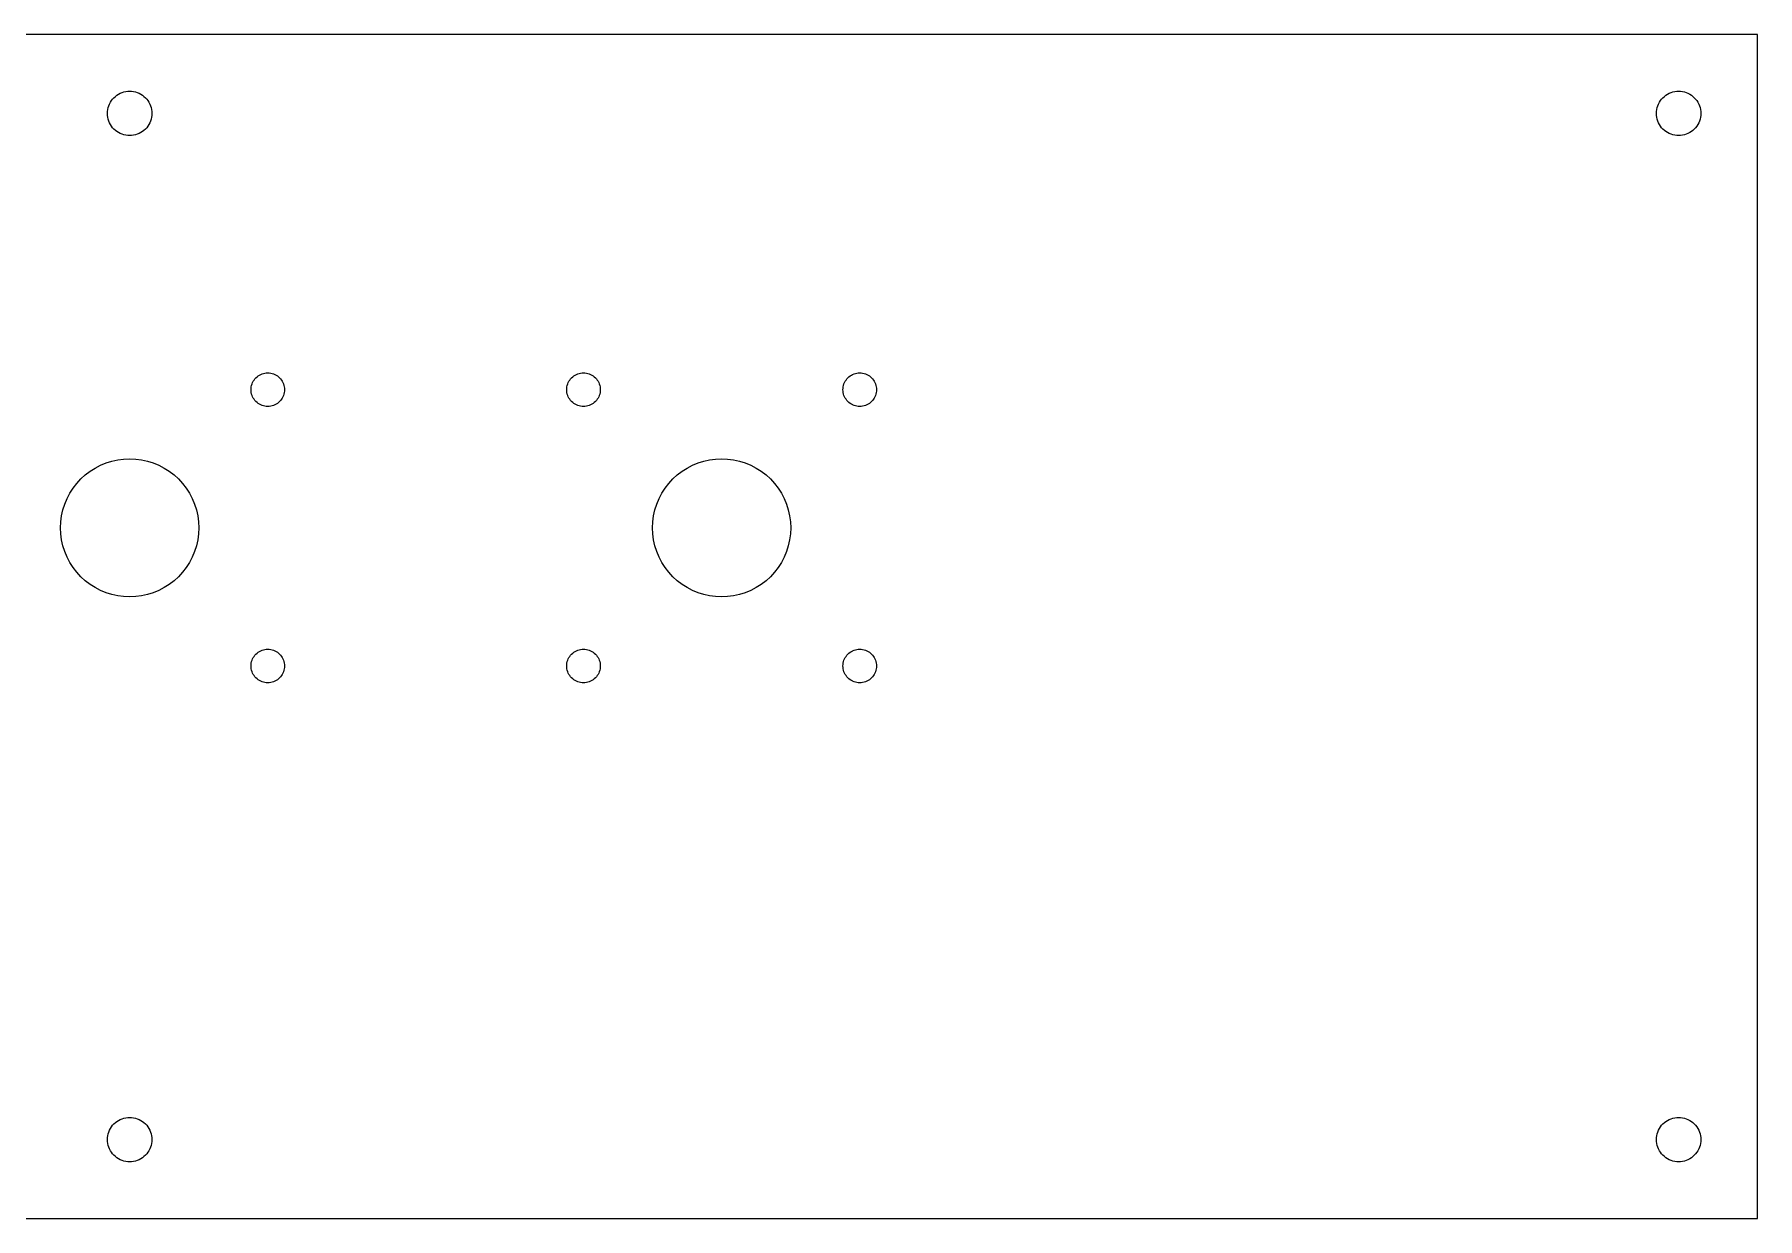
# Model space of a CAD drawing. Header units: metres. Extents: x -165 to 165, y 0 to 120.
# Drawn here: x -9.7 to 165, y 0 to 120 of the extents above; entities that cross this region are included whole.
import ezdxf

# ---------------------------------------------------------------- set-up
doc = ezdxf.new("R2010")
doc.units = ezdxf.units.M

msp = doc.modelspace()

# ---------------------------------------------------------------- linework, layer by layer
for p, q in [((165, 120), (-165, 120)), ((165, 0), (165, 120)), ((-1.72359, 113.446), (-1.59099, 113.591)), ((-1.59099, 113.591), (-1.44626, 113.724)), ((-1.44626, 113.724), (-1.29054, 113.843)), ((-1.29054, 113.843), (-1.125, 113.949)), ((-1.125, 113.949), (-0.95088, 114.039)), ((-0.95088, 114.039), (-0.76953, 114.114)), ((-0.76953, 114.114), (-0.58234, 114.173)), ((-0.58234, 114.173), (-0.3907, 114.216)), ((-0.3907, 114.216), (-0.19609, 114.241)), ((-0.19609, 114.241), (0, 114.25)), ((0, 114.25), (0.19609, 114.241)), ((0.19609, 114.241), (0.3907, 114.216)), ((0.3907, 114.216), (0.58234, 114.173)), ((0.58234, 114.173), (0.76953, 114.114)), ((0.76953, 114.114), (0.95088, 114.039)), ((0.95088, 114.039), (1.125, 113.949)), ((1.125, 113.949), (1.29054, 113.843)), ((1.29054, 113.843), (1.44626, 113.724)), ((1.44626, 113.724), (1.59099, 113.591)), ((1.59099, 113.591), (1.72359, 113.446)), ((155.276, 113.446), (155.409, 113.591)), ((155.409, 113.591), (155.554, 113.724)), ((155.554, 113.724), (155.709, 113.843)), ((155.709, 113.843), (155.875, 113.949)), ((155.875, 113.949), (156.049, 114.039)), ((156.049, 114.039), (156.23, 114.114)), ((156.23, 114.114), (156.418, 114.173)), ((156.418, 114.173), (156.609, 114.216)), ((156.609, 114.216), (156.804, 114.241)), ((156.804, 114.241), (157, 114.25)), ((157, 114.25), (157.196, 114.241)), ((157.196, 114.241), (157.391, 114.216)), ((157.391, 114.216), (157.582, 114.173)), ((157.582, 114.173), (157.77, 114.114)), ((157.77, 114.114), (157.951, 114.039)), ((157.951, 114.039), (158.125, 113.949)), ((158.125, 113.949), (158.291, 113.843)), ((158.291, 113.843), (158.446, 113.724)), ((158.446, 113.724), (158.591, 113.591)), ((158.591, 113.591), (158.724, 113.446)), ((-2.25, 112), (-2.24142, 112.196)), ((-2.24142, 111.804), (-2.25, 112)), ((-2.24142, 112.196), (-2.21581, 112.391)), ((-2.21581, 111.609), (-2.24142, 111.804)), ((-2.21581, 112.391), (-2.17332, 112.582)), ((-2.17332, 112.582), (-2.1143, 112.77)), ((-2.1143, 112.77), (-2.03918, 112.951)), ((-2.03918, 112.951), (-1.94855, 113.125)), ((-1.94855, 113.125), (-1.84308, 113.291)), ((-1.84308, 113.291), (-1.72359, 113.446)), ((1.72359, 113.446), (1.84308, 113.291)), ((1.84308, 113.291), (1.94855, 113.125)), ((1.94855, 113.125), (2.03918, 112.951)), ((2.03918, 112.951), (2.1143, 112.77)), ((2.1143, 112.77), (2.17332, 112.582)), ((2.17332, 112.582), (2.21581, 112.391)), ((2.21581, 112.391), (2.24142, 112.196)), ((2.24142, 111.804), (2.21581, 111.609)), ((2.24142, 112.196), (2.25, 112)), ((2.25, 112), (2.24142, 111.804)), ((154.75, 112), (154.759, 112.196)), ((154.759, 111.804), (154.75, 112)), ((154.759, 112.196), (154.784, 112.391)), ((154.784, 111.609), (154.759, 111.804)), ((154.784, 112.391), (154.827, 112.582)), ((154.827, 112.582), (154.886, 112.77)), ((154.886, 112.77), (154.961, 112.951)), ((154.961, 112.951), (155.051, 113.125)), ((155.051, 113.125), (155.157, 113.291)), ((155.157, 113.291), (155.276, 113.446)), ((158.724, 113.446), (158.843, 113.291)), ((158.843, 113.291), (158.949, 113.125)), ((158.949, 113.125), (159.039, 112.951)), ((159.039, 112.951), (159.114, 112.77)), ((159.114, 112.77), (159.173, 112.582)), ((159.173, 112.582), (159.216, 112.391)), ((159.216, 112.391), (159.241, 112.196)), ((159.241, 111.804), (159.216, 111.609)), ((159.241, 112.196), (159.25, 112)), ((159.25, 112), (159.241, 111.804)), ((-2.17332, 111.418), (-2.21581, 111.609)), ((-2.1143, 111.23), (-2.17332, 111.418)), ((-2.03918, 111.049), (-2.1143, 111.23)), ((-1.94855, 110.875), (-2.03918, 111.049)), ((-1.84308, 110.709), (-1.94855, 110.875)), ((-1.72359, 110.554), (-1.84308, 110.709)), ((-1.59099, 110.409), (-1.72359, 110.554)), ((-1.44626, 110.276), (-1.59099, 110.409)), ((-1.29054, 110.157), (-1.44626, 110.276)), ((-1.125, 110.051), (-1.29054, 110.157)), ((-0.95088, 109.961), (-1.125, 110.051)), ((1.125, 110.051), (0.95088, 109.961)), ((1.29054, 110.157), (1.125, 110.051)), ((1.44626, 110.276), (1.29054, 110.157)), ((1.59099, 110.409), (1.44626, 110.276)), ((1.72359, 110.554), (1.59099, 110.409)), ((1.84308, 110.709), (1.72359, 110.554)), ((1.94855, 110.875), (1.84308, 110.709)), ((2.03918, 111.049), (1.94855, 110.875)), ((2.1143, 111.23), (2.03918, 111.049)), ((2.17332, 111.418), (2.1143, 111.23)), ((2.21581, 111.609), (2.17332, 111.418)), ((154.827, 111.418), (154.784, 111.609)), ((154.886, 111.23), (154.827, 111.418)), ((154.961, 111.049), (154.886, 111.23)), ((155.051, 110.875), (154.961, 111.049)), ((155.157, 110.709), (155.051, 110.875)), ((155.276, 110.554), (155.157, 110.709)), ((155.409, 110.409), (155.276, 110.554)), ((155.554, 110.276), (155.409, 110.409)), ((155.709, 110.157), (155.554, 110.276)), ((155.875, 110.051), (155.709, 110.157)), ((156.049, 109.961), (155.875, 110.051)), ((158.125, 110.051), (157.951, 109.961)), ((158.291, 110.157), (158.125, 110.051)), ((158.446, 110.276), (158.291, 110.157)), ((158.591, 110.409), (158.446, 110.276)), ((158.724, 110.554), (158.591, 110.409)), ((158.843, 110.709), (158.724, 110.554)), ((158.949, 110.875), (158.843, 110.709)), ((159.039, 111.049), (158.949, 110.875)), ((159.114, 111.23), (159.039, 111.049)), ((159.173, 111.418), (159.114, 111.23)), ((159.216, 111.609), (159.173, 111.418)), ((-0.76953, 109.886), (-0.95088, 109.961)), ((-0.58234, 109.827), (-0.76953, 109.886)), ((-0.3907, 109.784), (-0.58234, 109.827)), ((-0.19609, 109.759), (-0.3907, 109.784)), ((0, 109.75), (-0.19609, 109.759)), ((0.19609, 109.759), (0, 109.75)), ((0.3907, 109.784), (0.19609, 109.759)), ((0.58234, 109.827), (0.3907, 109.784)), ((0.76953, 109.886), (0.58234, 109.827)), ((0.95088, 109.961), (0.76953, 109.886)), ((156.23, 109.886), (156.049, 109.961)), ((156.418, 109.827), (156.23, 109.886)), ((156.609, 109.784), (156.418, 109.827)), ((156.804, 109.759), (156.609, 109.784)), ((157, 109.75), (156.804, 109.759)), ((157.196, 109.759), (157, 109.75)), ((157.391, 109.784), (157.196, 109.759)), ((157.582, 109.827), (157.391, 109.784)), ((157.77, 109.886), (157.582, 109.827)), ((157.951, 109.961), (157.77, 109.886)), ((13.2815, 85.5407), (13.4186, 85.5975)), ((13.4186, 85.5975), (13.56, 85.6421)), ((13.56, 85.6421), (13.7048, 85.6742)), ((13.7048, 85.6742), (13.8518, 85.6935)), ((13.8518, 85.6935), (14, 85.7)), ((14, 85.7), (14.1482, 85.6935)), ((14.1482, 85.6935), (14.2952, 85.6742)), ((14.2952, 85.6742), (14.44, 85.6421)), ((14.44, 85.6421), (14.5814, 85.5975)), ((14.5814, 85.5975), (14.7184, 85.5407)), ((45.2816, 85.5407), (45.4186, 85.5975)), ((45.4186, 85.5975), (45.56, 85.6421)), ((45.56, 85.6421), (45.7048, 85.6742)), ((45.7048, 85.6742), (45.8518, 85.6935)), ((45.8518, 85.6935), (46, 85.7)), ((46, 85.7), (46.1482, 85.6935)), ((46.1482, 85.6935), (46.2952, 85.6742)), ((46.2952, 85.6742), (46.44, 85.6421)), ((46.44, 85.6421), (46.5814, 85.5975)), ((46.5814, 85.5975), (46.7185, 85.5407)), ((73.2815, 85.5407), (73.4186, 85.5975)), ((73.4186, 85.5975), (73.56, 85.6421)), ((73.56, 85.6421), (73.7048, 85.6742)), ((73.7048, 85.6742), (73.8518, 85.6935)), ((73.8518, 85.6935), (74, 85.7)), ((74, 85.7), (74.1482, 85.6935)), ((74.1482, 85.6935), (74.2952, 85.6742)), ((74.2952, 85.6742), (74.44, 85.6421)), ((74.44, 85.6421), (74.5814, 85.5975)), ((74.5814, 85.5975), (74.7184, 85.5407)), ((12.3, 84), (12.3065, 84.1482)), ((12.3065, 83.8518), (12.3, 84)), ((12.3065, 84.1482), (12.3258, 84.2952)), ((12.3258, 83.7048), (12.3065, 83.8518)), ((12.3258, 84.2952), (12.3579, 84.44)), ((12.3579, 84.44), (12.4025, 84.5814)), ((12.4025, 84.5814), (12.4593, 84.7184)), ((12.4593, 84.7184), (12.5278, 84.85)), ((12.5278, 84.85), (12.6074, 84.9751)), ((12.6074, 84.9751), (12.6977, 85.0927)), ((12.6977, 85.0927), (12.7979, 85.2021)), ((12.7979, 85.2021), (12.9073, 85.3023)), ((12.9073, 85.3023), (13.0249, 85.3925)), ((13.0249, 85.3925), (13.15, 85.4722)), ((13.15, 85.4722), (13.2815, 85.5407)), ((14.7184, 85.5407), (14.85, 85.4722)), ((14.85, 85.4722), (14.9751, 85.3925)), ((14.9751, 85.3925), (15.0927, 85.3023)), ((15.0927, 85.3023), (15.2021, 85.2021)), ((15.2021, 85.2021), (15.3023, 85.0927)), ((15.3023, 85.0927), (15.3925, 84.9751)), ((15.3925, 84.9751), (15.4722, 84.85)), ((15.4722, 84.85), (15.5407, 84.7184)), ((15.5407, 84.7184), (15.5975, 84.5814)), ((15.5975, 84.5814), (15.6421, 84.44)), ((15.6421, 84.44), (15.6742, 84.2952)), ((15.6742, 84.2952), (15.6935, 84.1482)), ((15.6935, 83.8518), (15.6742, 83.7048)), ((15.6935, 84.1482), (15.7, 84)), ((15.7, 84), (15.6935, 83.8518)), ((44.3, 84), (44.3065, 84.1482)), ((44.3065, 83.8518), (44.3, 84)), ((44.3065, 84.1482), (44.3258, 84.2952)), ((44.3258, 83.7048), (44.3065, 83.8518)), ((44.3258, 84.2952), (44.3579, 84.44)), ((44.3579, 84.44), (44.4025, 84.5814)), ((44.4025, 84.5814), (44.4593, 84.7184)), ((44.4593, 84.7184), (44.5278, 84.85)), ((44.5278, 84.85), (44.6075, 84.9751)), ((44.6075, 84.9751), (44.6977, 85.0927)), ((44.6977, 85.0927), (44.7979, 85.2021)), ((44.7979, 85.2021), (44.9073, 85.3023)), ((44.9073, 85.3023), (45.0249, 85.3925)), ((45.0249, 85.3925), (45.15, 85.4722)), ((45.15, 85.4722), (45.2816, 85.5407)), ((46.7185, 85.5407), (46.85, 85.4722)), ((46.85, 85.4722), (46.9751, 85.3925)), ((46.9751, 85.3925), (47.0927, 85.3023)), ((47.0927, 85.3023), (47.2021, 85.2021)), ((47.2021, 85.2021), (47.3023, 85.0927)), ((47.3023, 85.0927), (47.3926, 84.9751)), ((47.3926, 84.9751), (47.4722, 84.85)), ((47.4722, 84.85), (47.5407, 84.7184)), ((47.5407, 84.7184), (47.5975, 84.5814)), ((47.5975, 84.5814), (47.6421, 84.44)), ((47.6421, 84.44), (47.6742, 84.2952)), ((47.6742, 84.2952), (47.6935, 84.1482)), ((47.6935, 83.8518), (47.6742, 83.7048)), ((47.6935, 84.1482), (47.7, 84)), ((47.7, 84), (47.6935, 83.8518)), ((72.3, 84), (72.3065, 84.1482)), ((72.3065, 83.8518), (72.3, 84)), ((72.3065, 84.1482), (72.3258, 84.2952)), ((72.3258, 83.7048), (72.3065, 83.8518)), ((72.3258, 84.2952), (72.3579, 84.44)), ((72.3579, 84.44), (72.4025, 84.5814)), ((72.4025, 84.5814), (72.4593, 84.7184)), ((72.4593, 84.7184), (72.5278, 84.85)), ((72.5278, 84.85), (72.6074, 84.9751)), ((72.6074, 84.9751), (72.6977, 85.0927)), ((72.6977, 85.0927), (72.7979, 85.2021)), ((72.7979, 85.2021), (72.9073, 85.3023)), ((72.9073, 85.3023), (73.0249, 85.3925)), ((73.0249, 85.3925), (73.15, 85.4722)), ((73.15, 85.4722), (73.2815, 85.5407)), ((74.7184, 85.5407), (74.85, 85.4722)), ((74.85, 85.4722), (74.9751, 85.3925)), ((74.9751, 85.3925), (75.0927, 85.3023)), ((75.0927, 85.3023), (75.2021, 85.2021)), ((75.2021, 85.2021), (75.3023, 85.0927)), ((75.3023, 85.0927), (75.3925, 84.9751)), ((75.3925, 84.9751), (75.4722, 84.85)), ((75.4722, 84.85), (75.5407, 84.7184)), ((75.5407, 84.7184), (75.5975, 84.5814)), ((75.5975, 84.5814), (75.6421, 84.44)), ((75.6421, 84.44), (75.6742, 84.2952)), ((75.6742, 84.2952), (75.6935, 84.1482)), ((75.6935, 83.8518), (75.6742, 83.7048)), ((75.6935, 84.1482), (75.7, 84)), ((75.7, 84), (75.6935, 83.8518)), ((12.3579, 83.56), (12.3258, 83.7048)), ((12.4025, 83.4186), (12.3579, 83.56)), ((12.4593, 83.2815), (12.4025, 83.4186)), ((12.5278, 83.15), (12.4593, 83.2815)), ((12.6074, 83.0249), (12.5278, 83.15)), ((12.6977, 82.9073), (12.6074, 83.0249)), ((12.7979, 82.7979), (12.6977, 82.9073)), ((12.9073, 82.6977), (12.7979, 82.7979)), ((13.0249, 82.6074), (12.9073, 82.6977)), ((13.15, 82.5278), (13.0249, 82.6074)), ((13.2815, 82.4593), (13.15, 82.5278)), ((13.4186, 82.4025), (13.2815, 82.4593)), ((13.56, 82.3579), (13.4186, 82.4025)), ((13.7048, 82.3258), (13.56, 82.3579)), ((13.8518, 82.3065), (13.7048, 82.3258)), ((14, 82.3), (13.8518, 82.3065)), ((14.1482, 82.3065), (14, 82.3)), ((14.2952, 82.3258), (14.1482, 82.3065)), ((14.44, 82.3579), (14.2952, 82.3258)), ((14.5814, 82.4025), (14.44, 82.3579)), ((14.7184, 82.4593), (14.5814, 82.4025)), ((14.85, 82.5278), (14.7184, 82.4593)), ((14.9751, 82.6074), (14.85, 82.5278)), ((15.0927, 82.6977), (14.9751, 82.6074)), ((15.2021, 82.7979), (15.0927, 82.6977)), ((15.3023, 82.9073), (15.2021, 82.7979)), ((15.3925, 83.0249), (15.3023, 82.9073)), ((15.4722, 83.15), (15.3925, 83.0249)), ((15.5407, 83.2815), (15.4722, 83.15)), ((15.5975, 83.4186), (15.5407, 83.2815)), ((15.6421, 83.56), (15.5975, 83.4186)), ((15.6742, 83.7048), (15.6421, 83.56)), ((44.3579, 83.56), (44.3258, 83.7048)), ((44.4025, 83.4186), (44.3579, 83.56)), ((44.4593, 83.2815), (44.4025, 83.4186)), ((44.5278, 83.15), (44.4593, 83.2815)), ((44.6075, 83.0249), (44.5278, 83.15)), ((44.6977, 82.9073), (44.6075, 83.0249)), ((44.7979, 82.7979), (44.6977, 82.9073)), ((44.9073, 82.6977), (44.7979, 82.7979)), ((45.0249, 82.6074), (44.9073, 82.6977)), ((45.15, 82.5278), (45.0249, 82.6074)), ((45.2816, 82.4593), (45.15, 82.5278)), ((45.4186, 82.4025), (45.2816, 82.4593)), ((45.56, 82.3579), (45.4186, 82.4025)), ((45.7048, 82.3258), (45.56, 82.3579)), ((45.8518, 82.3065), (45.7048, 82.3258)), ((46, 82.3), (45.8518, 82.3065)), ((46.1482, 82.3065), (46, 82.3)), ((46.2952, 82.3258), (46.1482, 82.3065)), ((46.44, 82.3579), (46.2952, 82.3258)), ((46.5814, 82.4025), (46.44, 82.3579)), ((46.7185, 82.4593), (46.5814, 82.4025)), ((46.85, 82.5278), (46.7185, 82.4593)), ((46.9751, 82.6074), (46.85, 82.5278)), ((47.0927, 82.6977), (46.9751, 82.6074)), ((47.2021, 82.7979), (47.0927, 82.6977)), ((47.3023, 82.9073), (47.2021, 82.7979)), ((47.3926, 83.0249), (47.3023, 82.9073)), ((47.4722, 83.15), (47.3926, 83.0249)), ((47.5407, 83.2815), (47.4722, 83.15)), ((47.5975, 83.4186), (47.5407, 83.2815)), ((47.6421, 83.56), (47.5975, 83.4186)), ((47.6742, 83.7048), (47.6421, 83.56)), ((72.3579, 83.56), (72.3258, 83.7048)), ((72.4025, 83.4186), (72.3579, 83.56)), ((72.4593, 83.2815), (72.4025, 83.4186)), ((72.5278, 83.15), (72.4593, 83.2815)), ((72.6074, 83.0249), (72.5278, 83.15)), ((72.6977, 82.9073), (72.6074, 83.0249)), ((72.7979, 82.7979), (72.6977, 82.9073)), ((72.9073, 82.6977), (72.7979, 82.7979)), ((73.0249, 82.6074), (72.9073, 82.6977)), ((73.15, 82.5278), (73.0249, 82.6074)), ((73.2815, 82.4593), (73.15, 82.5278)), ((73.4186, 82.4025), (73.2815, 82.4593)), ((73.56, 82.3579), (73.4186, 82.4025)), ((73.7048, 82.3258), (73.56, 82.3579)), ((73.8518, 82.3065), (73.7048, 82.3258)), ((74, 82.3), (73.8518, 82.3065)), ((74.1482, 82.3065), (74, 82.3)), ((74.2952, 82.3258), (74.1482, 82.3065)), ((74.44, 82.3579), (74.2952, 82.3258)), ((74.5814, 82.4025), (74.44, 82.3579)), ((74.7184, 82.4593), (74.5814, 82.4025)), ((74.85, 82.5278), (74.7184, 82.4593)), ((74.9751, 82.6074), (74.85, 82.5278)), ((75.0927, 82.6977), (74.9751, 82.6074)), ((75.2021, 82.7979), (75.0927, 82.6977)), ((75.3023, 82.9073), (75.2021, 82.7979)), ((75.3925, 83.0249), (75.3023, 82.9073)), ((75.4722, 83.15), (75.3925, 83.0249)), ((75.5407, 83.2815), (75.4722, 83.15)), ((75.5975, 83.4186), (75.5407, 83.2815)), ((75.6421, 83.56), (75.5975, 83.4186)), ((75.6742, 83.7048), (75.6421, 83.56)), ((-1.81172, 76.7615), (-1.21553, 76.8936)), ((-1.21553, 76.8936), (-0.61008, 76.9734)), ((-0.61008, 76.9734), (0, 77)), ((0, 77), (0.61008, 76.9734)), ((0.61008, 76.9734), (1.21553, 76.8936)), ((1.21553, 76.8936), (1.81172, 76.7615)), ((58.1883, 76.7615), (58.7845, 76.8936)), ((58.7845, 76.8936), (59.3899, 76.9734)), ((59.3899, 76.9734), (60, 77)), ((60, 77), (60.6101, 76.9734)), ((60.6101, 76.9734), (61.2155, 76.8936)), ((61.2155, 76.8936), (61.8117, 76.7615)), ((-4.94974, 74.9497), (-4.49951, 75.3623)), ((-4.49951, 75.3623), (-4.01503, 75.7341)), ((-4.01503, 75.7341), (-3.5, 76.0622)), ((-3.5, 76.0622), (-2.95831, 76.3441)), ((-2.95831, 76.3441), (-2.39413, 76.5778)), ((-2.39413, 76.5778), (-1.81172, 76.7615)), ((1.81172, 76.7615), (2.39413, 76.5778)), ((2.39413, 76.5778), (2.95831, 76.3441)), ((2.95831, 76.3441), (3.5, 76.0622)), ((3.5, 76.0622), (4.01503, 75.7341)), ((4.01503, 75.7341), (4.49951, 75.3623)), ((4.49951, 75.3623), (4.94974, 74.9497)), ((55.0503, 74.9497), (55.5005, 75.3623)), ((55.5005, 75.3623), (55.985, 75.7341)), ((55.985, 75.7341), (56.5, 76.0622)), ((56.5, 76.0622), (57.0417, 76.3441)), ((57.0417, 76.3441), (57.6059, 76.5778)), ((57.6059, 76.5778), (58.1883, 76.7615)), ((61.8117, 76.7615), (62.3941, 76.5778)), ((62.3941, 76.5778), (62.9583, 76.3441)), ((62.9583, 76.3441), (63.5, 76.0622)), ((63.5, 76.0622), (64.015, 75.7341)), ((64.015, 75.7341), (64.4995, 75.3623)), ((64.4995, 75.3623), (64.9497, 74.9497)), ((-6.34415, 72.9583), (-6.06216, 73.5)), ((-6.06216, 73.5), (-5.73405, 74.015)), ((-5.73405, 74.015), (-5.3623, 74.4995)), ((-5.3623, 74.4995), (-4.94974, 74.9497)), ((4.94974, 74.9497), (5.3623, 74.4995)), ((5.3623, 74.4995), (5.73405, 74.015)), ((5.73405, 74.015), (6.06216, 73.5)), ((6.06216, 73.5), (6.34415, 72.9583)), ((53.6559, 72.9583), (53.9378, 73.5)), ((53.9378, 73.5), (54.2659, 74.015)), ((54.2659, 74.015), (54.6377, 74.4995)), ((54.6377, 74.4995), (55.0503, 74.9497)), ((64.9497, 74.9497), (65.3623, 74.4995)), ((65.3623, 74.4995), (65.7341, 74.015)), ((65.7341, 74.015), (66.0622, 73.5)), ((66.0622, 73.5), (66.3441, 72.9583)), ((-6.89365, 71.2155), (-6.76147, 71.8117)), ((-6.76147, 71.8117), (-6.57784, 72.3941)), ((-6.57784, 72.3941), (-6.34415, 72.9583)), ((6.34415, 72.9583), (6.57784, 72.3941)), ((6.57784, 72.3941), (6.76147, 71.8117)), ((6.76147, 71.8117), (6.89365, 71.2155)), ((53.1064, 71.2155), (53.2385, 71.8117)), ((53.2385, 71.8117), (53.4222, 72.3941)), ((53.4222, 72.3941), (53.6559, 72.9583)), ((66.3441, 72.9583), (66.5778, 72.3941)), ((66.5778, 72.3941), (66.7615, 71.8117)), ((66.7615, 71.8117), (66.8936, 71.2155)), ((-7, 70), (-6.97336, 70.6101)), ((-6.97336, 69.3899), (-7, 70)), ((-6.97336, 70.6101), (-6.89365, 71.2155)), ((6.89365, 71.2155), (6.97336, 70.6101)), ((6.97336, 70.6101), (7, 70)), ((7, 70), (6.97336, 69.3899)), ((53, 70), (53.0266, 70.6101)), ((53.0266, 69.3899), (53, 70)), ((53.0266, 70.6101), (53.1064, 71.2155)), ((66.8936, 71.2155), (66.9734, 70.6101)), ((66.9734, 70.6101), (67, 70)), ((67, 70), (66.9734, 69.3899)), ((-6.89365, 68.7845), (-6.97336, 69.3899)), ((-6.76147, 68.1883), (-6.89365, 68.7845)), ((-6.57784, 67.6059), (-6.76147, 68.1883)), ((6.76147, 68.1883), (6.57784, 67.6059)), ((6.89365, 68.7845), (6.76147, 68.1883)), ((6.97336, 69.3899), (6.89365, 68.7845)), ((53.1064, 68.7845), (53.0266, 69.3899)), ((53.2385, 68.1883), (53.1064, 68.7845)), ((53.4222, 67.6059), (53.2385, 68.1883)), ((66.7615, 68.1883), (66.5778, 67.6059)), ((66.8936, 68.7845), (66.7615, 68.1883)), ((66.9734, 69.3899), (66.8936, 68.7845)), ((-6.34415, 67.0417), (-6.57784, 67.6059)), ((-6.06216, 66.5), (-6.34415, 67.0417)), ((-5.73405, 65.985), (-6.06216, 66.5)), ((6.06216, 66.5), (5.73405, 65.985)), ((6.34415, 67.0417), (6.06216, 66.5)), ((6.57784, 67.6059), (6.34415, 67.0417)), ((53.6559, 67.0417), (53.4222, 67.6059)), ((53.9378, 66.5), (53.6559, 67.0417)), ((54.2659, 65.985), (53.9378, 66.5)), ((66.0622, 66.5), (65.7341, 65.985)), ((66.3441, 67.0417), (66.0622, 66.5)), ((66.5778, 67.6059), (66.3441, 67.0417)), ((-5.3623, 65.5005), (-5.73405, 65.985)), ((-4.94974, 65.0503), (-5.3623, 65.5005)), ((-4.49951, 64.6377), (-4.94974, 65.0503)), ((-4.01503, 64.2659), (-4.49951, 64.6377)), ((4.49951, 64.6377), (4.01503, 64.2659)), ((4.94974, 65.0503), (4.49951, 64.6377)), ((5.3623, 65.5005), (4.94974, 65.0503)), ((5.73405, 65.985), (5.3623, 65.5005)), ((54.6377, 65.5005), (54.2659, 65.985)), ((55.0503, 65.0503), (54.6377, 65.5005)), ((55.5005, 64.6377), (55.0503, 65.0503)), ((55.985, 64.2659), (55.5005, 64.6377)), ((64.4995, 64.6377), (64.015, 64.2659)), ((64.9497, 65.0503), (64.4995, 64.6377)), ((65.3623, 65.5005), (64.9497, 65.0503)), ((65.7341, 65.985), (65.3623, 65.5005)), ((-3.5, 63.9378), (-4.01503, 64.2659)), ((-2.95831, 63.6559), (-3.5, 63.9378)), ((-2.39413, 63.4222), (-2.95831, 63.6559)), ((-1.81172, 63.2385), (-2.39413, 63.4222)), ((-1.21553, 63.1064), (-1.81172, 63.2385)), ((-0.61008, 63.0266), (-1.21553, 63.1064)), ((0, 63), (-0.61008, 63.0266)), ((0.61008, 63.0266), (0, 63)), ((1.21553, 63.1064), (0.61008, 63.0266)), ((1.81172, 63.2385), (1.21553, 63.1064)), ((2.39413, 63.4222), (1.81172, 63.2385)), ((2.95831, 63.6559), (2.39413, 63.4222)), ((3.5, 63.9378), (2.95831, 63.6559)), ((4.01503, 64.2659), (3.5, 63.9378)), ((56.5, 63.9378), (55.985, 64.2659)), ((57.0417, 63.6559), (56.5, 63.9378)), ((57.6059, 63.4222), (57.0417, 63.6559)), ((58.1883, 63.2385), (57.6059, 63.4222)), ((58.7845, 63.1064), (58.1883, 63.2385)), ((59.3899, 63.0266), (58.7845, 63.1064)), ((60, 63), (59.3899, 63.0266)), ((60.6101, 63.0266), (60, 63)), ((61.2155, 63.1064), (60.6101, 63.0266)), ((61.8117, 63.2385), (61.2155, 63.1064)), ((62.3941, 63.4222), (61.8117, 63.2385)), ((62.9583, 63.6559), (62.3941, 63.4222)), ((63.5, 63.9378), (62.9583, 63.6559)), ((64.015, 64.2659), (63.5, 63.9378)), ((13.4186, 57.5975), (13.56, 57.6421)), ((13.56, 57.6421), (13.7048, 57.6742)), ((13.7048, 57.6742), (13.8518, 57.6935)), ((13.8518, 57.6935), (14, 57.7)), ((14, 57.7), (14.1482, 57.6935)), ((14.1482, 57.6935), (14.2952, 57.6742)), ((14.2952, 57.6742), (14.44, 57.6421)), ((14.44, 57.6421), (14.5814, 57.5975)), ((45.4186, 57.5975), (45.56, 57.6421)), ((45.56, 57.6421), (45.7048, 57.6742)), ((45.7048, 57.6742), (45.8518, 57.6935)), ((45.8518, 57.6935), (46, 57.7)), ((46, 57.7), (46.1482, 57.6935)), ((46.1482, 57.6935), (46.2952, 57.6742)), ((46.2952, 57.6742), (46.44, 57.6421)), ((46.44, 57.6421), (46.5814, 57.5975)), ((73.4186, 57.5975), (73.56, 57.6421)), ((73.56, 57.6421), (73.7048, 57.6742)), ((73.7048, 57.6742), (73.8518, 57.6935)), ((73.8518, 57.6935), (74, 57.7)), ((74, 57.7), (74.1482, 57.6935)), ((74.1482, 57.6935), (74.2952, 57.6742)), ((74.2952, 57.6742), (74.44, 57.6421)), ((74.44, 57.6421), (74.5814, 57.5975)), ((12.3, 56), (12.3065, 56.1482)), ((12.3065, 55.8518), (12.3, 56)), ((12.3065, 56.1482), (12.3258, 56.2952)), ((12.3258, 56.2952), (12.3579, 56.44)), ((12.3579, 56.44), (12.4025, 56.5814)), ((12.4025, 56.5814), (12.4593, 56.7185)), ((12.4593, 56.7185), (12.5278, 56.85)), ((12.5278, 56.85), (12.6074, 56.9751)), ((12.6074, 56.9751), (12.6977, 57.0927)), ((12.6977, 57.0927), (12.7979, 57.2021)), ((12.7979, 57.2021), (12.9073, 57.3023)), ((12.9073, 57.3023), (13.0249, 57.3926)), ((13.0249, 57.3926), (13.15, 57.4722)), ((13.15, 57.4722), (13.2815, 57.5407)), ((13.2815, 57.5407), (13.4186, 57.5975)), ((14.5814, 57.5975), (14.7184, 57.5407)), ((14.7184, 57.5407), (14.85, 57.4722)), ((14.85, 57.4722), (14.9751, 57.3926)), ((14.9751, 57.3926), (15.0927, 57.3023)), ((15.0927, 57.3023), (15.2021, 57.2021)), ((15.2021, 57.2021), (15.3023, 57.0927)), ((15.3023, 57.0927), (15.3925, 56.9751)), ((15.3925, 56.9751), (15.4722, 56.85)), ((15.4722, 56.85), (15.5407, 56.7185)), ((15.5407, 56.7185), (15.5975, 56.5814)), ((15.5975, 56.5814), (15.6421, 56.44)), ((15.6421, 56.44), (15.6742, 56.2952)), ((15.6742, 56.2952), (15.6935, 56.1482)), ((15.6935, 56.1482), (15.7, 56)), ((15.7, 56), (15.6935, 55.8518)), ((44.3, 56), (44.3065, 56.1482)), ((44.3065, 55.8518), (44.3, 56)), ((44.3065, 56.1482), (44.3258, 56.2952)), ((44.3258, 56.2952), (44.3579, 56.44)), ((44.3579, 56.44), (44.4025, 56.5814)), ((44.4025, 56.5814), (44.4593, 56.7185)), ((44.4593, 56.7185), (44.5278, 56.85)), ((44.5278, 56.85), (44.6075, 56.9751)), ((44.6075, 56.9751), (44.6977, 57.0927)), ((44.6977, 57.0927), (44.7979, 57.2021)), ((44.7979, 57.2021), (44.9073, 57.3023)), ((44.9073, 57.3023), (45.0249, 57.3926)), ((45.0249, 57.3926), (45.15, 57.4722)), ((45.15, 57.4722), (45.2816, 57.5407)), ((45.2816, 57.5407), (45.4186, 57.5975)), ((46.5814, 57.5975), (46.7185, 57.5407)), ((46.7185, 57.5407), (46.85, 57.4722)), ((46.85, 57.4722), (46.9751, 57.3926)), ((46.9751, 57.3926), (47.0927, 57.3023)), ((47.0927, 57.3023), (47.2021, 57.2021)), ((47.2021, 57.2021), (47.3023, 57.0927)), ((47.3023, 57.0927), (47.3926, 56.9751)), ((47.3926, 56.9751), (47.4722, 56.85)), ((47.4722, 56.85), (47.5407, 56.7185)), ((47.5407, 56.7185), (47.5975, 56.5814)), ((47.5975, 56.5814), (47.6421, 56.44)), ((47.6421, 56.44), (47.6742, 56.2952)), ((47.6742, 56.2952), (47.6935, 56.1482)), ((47.6935, 56.1482), (47.7, 56)), ((47.7, 56), (47.6935, 55.8518)), ((72.3, 56), (72.3065, 56.1482)), ((72.3065, 55.8518), (72.3, 56)), ((72.3065, 56.1482), (72.3258, 56.2952)), ((72.3258, 56.2952), (72.3579, 56.44)), ((72.3579, 56.44), (72.4025, 56.5814)), ((72.4025, 56.5814), (72.4593, 56.7185)), ((72.4593, 56.7185), (72.5278, 56.85)), ((72.5278, 56.85), (72.6074, 56.9751)), ((72.6074, 56.9751), (72.6977, 57.0927)), ((72.6977, 57.0927), (72.7979, 57.2021)), ((72.7979, 57.2021), (72.9073, 57.3023)), ((72.9073, 57.3023), (73.0249, 57.3926)), ((73.0249, 57.3926), (73.15, 57.4722)), ((73.15, 57.4722), (73.2815, 57.5407)), ((73.2815, 57.5407), (73.4186, 57.5975)), ((74.5814, 57.5975), (74.7184, 57.5407)), ((74.7184, 57.5407), (74.85, 57.4722)), ((74.85, 57.4722), (74.9751, 57.3926)), ((74.9751, 57.3926), (75.0927, 57.3023)), ((75.0927, 57.3023), (75.2021, 57.2021)), ((75.2021, 57.2021), (75.3023, 57.0927)), ((75.3023, 57.0927), (75.3925, 56.9751)), ((75.3925, 56.9751), (75.4722, 56.85)), ((75.4722, 56.85), (75.5407, 56.7185)), ((75.5407, 56.7185), (75.5975, 56.5814)), ((75.5975, 56.5814), (75.6421, 56.44)), ((75.6421, 56.44), (75.6742, 56.2952)), ((75.6742, 56.2952), (75.6935, 56.1482)), ((75.6935, 56.1482), (75.7, 56)), ((75.7, 56), (75.6935, 55.8518)), ((12.3258, 55.7048), (12.3065, 55.8518)), ((12.3579, 55.56), (12.3258, 55.7048)), ((12.4025, 55.4186), (12.3579, 55.56)), ((12.4593, 55.2816), (12.4025, 55.4186)), ((12.5278, 55.15), (12.4593, 55.2816)), ((12.6074, 55.0249), (12.5278, 55.15)), ((12.6977, 54.9073), (12.6074, 55.0249)), ((12.7979, 54.7979), (12.6977, 54.9073)), ((12.9073, 54.6977), (12.7979, 54.7979)), ((13.0249, 54.6075), (12.9073, 54.6977)), ((13.15, 54.5278), (13.0249, 54.6075)), ((13.2815, 54.4593), (13.15, 54.5278)), ((13.4186, 54.4025), (13.2815, 54.4593)), ((13.56, 54.3579), (13.4186, 54.4025)), ((13.7048, 54.3258), (13.56, 54.3579)), ((13.8518, 54.3065), (13.7048, 54.3258)), ((14, 54.3), (13.8518, 54.3065)), ((14.1482, 54.3065), (14, 54.3)), ((14.2952, 54.3258), (14.1482, 54.3065)), ((14.44, 54.3579), (14.2952, 54.3258)), ((14.5814, 54.4025), (14.44, 54.3579)), ((14.7184, 54.4593), (14.5814, 54.4025)), ((14.85, 54.5278), (14.7184, 54.4593)), ((14.9751, 54.6075), (14.85, 54.5278)), ((15.0927, 54.6977), (14.9751, 54.6075)), ((15.2021, 54.7979), (15.0927, 54.6977)), ((15.3023, 54.9073), (15.2021, 54.7979)), ((15.3925, 55.0249), (15.3023, 54.9073)), ((15.4722, 55.15), (15.3925, 55.0249)), ((15.5407, 55.2816), (15.4722, 55.15)), ((15.5975, 55.4186), (15.5407, 55.2816)), ((15.6421, 55.56), (15.5975, 55.4186)), ((15.6742, 55.7048), (15.6421, 55.56)), ((15.6935, 55.8518), (15.6742, 55.7048)), ((44.3258, 55.7048), (44.3065, 55.8518)), ((44.3579, 55.56), (44.3258, 55.7048)), ((44.4025, 55.4186), (44.3579, 55.56)), ((44.4593, 55.2816), (44.4025, 55.4186)), ((44.5278, 55.15), (44.4593, 55.2816)), ((44.6075, 55.0249), (44.5278, 55.15)), ((44.6977, 54.9073), (44.6075, 55.0249)), ((44.7979, 54.7979), (44.6977, 54.9073)), ((44.9073, 54.6977), (44.7979, 54.7979)), ((45.0249, 54.6075), (44.9073, 54.6977)), ((45.15, 54.5278), (45.0249, 54.6075)), ((45.2816, 54.4593), (45.15, 54.5278)), ((45.4186, 54.4025), (45.2816, 54.4593)), ((45.56, 54.3579), (45.4186, 54.4025)), ((45.7048, 54.3258), (45.56, 54.3579)), ((45.8518, 54.3065), (45.7048, 54.3258)), ((46, 54.3), (45.8518, 54.3065)), ((46.1482, 54.3065), (46, 54.3)), ((46.2952, 54.3258), (46.1482, 54.3065)), ((46.44, 54.3579), (46.2952, 54.3258)), ((46.5814, 54.4025), (46.44, 54.3579)), ((46.7185, 54.4593), (46.5814, 54.4025)), ((46.85, 54.5278), (46.7185, 54.4593)), ((46.9751, 54.6075), (46.85, 54.5278)), ((47.0927, 54.6977), (46.9751, 54.6075)), ((47.2021, 54.7979), (47.0927, 54.6977)), ((47.3023, 54.9073), (47.2021, 54.7979)), ((47.3926, 55.0249), (47.3023, 54.9073)), ((47.4722, 55.15), (47.3926, 55.0249)), ((47.5407, 55.2816), (47.4722, 55.15)), ((47.5975, 55.4186), (47.5407, 55.2816)), ((47.6421, 55.56), (47.5975, 55.4186)), ((47.6742, 55.7048), (47.6421, 55.56)), ((47.6935, 55.8518), (47.6742, 55.7048)), ((72.3258, 55.7048), (72.3065, 55.8518)), ((72.3579, 55.56), (72.3258, 55.7048)), ((72.4025, 55.4186), (72.3579, 55.56)), ((72.4593, 55.2816), (72.4025, 55.4186)), ((72.5278, 55.15), (72.4593, 55.2816)), ((72.6074, 55.0249), (72.5278, 55.15)), ((72.6977, 54.9073), (72.6074, 55.0249)), ((72.7979, 54.7979), (72.6977, 54.9073)), ((72.9073, 54.6977), (72.7979, 54.7979)), ((73.0249, 54.6075), (72.9073, 54.6977)), ((73.15, 54.5278), (73.0249, 54.6075)), ((73.2815, 54.4593), (73.15, 54.5278)), ((73.4186, 54.4025), (73.2815, 54.4593)), ((73.56, 54.3579), (73.4186, 54.4025)), ((73.7048, 54.3258), (73.56, 54.3579)), ((73.8518, 54.3065), (73.7048, 54.3258)), ((74, 54.3), (73.8518, 54.3065)), ((74.1482, 54.3065), (74, 54.3)), ((74.2952, 54.3258), (74.1482, 54.3065)), ((74.44, 54.3579), (74.2952, 54.3258)), ((74.5814, 54.4025), (74.44, 54.3579)), ((74.7184, 54.4593), (74.5814, 54.4025)), ((74.85, 54.5278), (74.7184, 54.4593)), ((74.9751, 54.6075), (74.85, 54.5278)), ((75.0927, 54.6977), (74.9751, 54.6075)), ((75.2021, 54.7979), (75.0927, 54.6977)), ((75.3023, 54.9073), (75.2021, 54.7979)), ((75.3925, 55.0249), (75.3023, 54.9073)), ((75.4722, 55.15), (75.3925, 55.0249)), ((75.5407, 55.2816), (75.4722, 55.15)), ((75.5975, 55.4186), (75.5407, 55.2816)), ((75.6421, 55.56), (75.5975, 55.4186)), ((75.6742, 55.7048), (75.6421, 55.56)), ((75.6935, 55.8518), (75.6742, 55.7048)), ((-2.17332, 8.58234), (-2.1143, 8.76953)), ((-2.1143, 8.76953), (-2.03918, 8.95088)), ((-2.03918, 8.95088), (-1.94855, 9.125)), ((-1.94855, 9.125), (-1.84308, 9.29054)), ((-1.84308, 9.29054), (-1.72359, 9.44626)), ((-1.72359, 9.44626), (-1.59099, 9.59099)), ((-1.59099, 9.59099), (-1.44626, 9.72359)), ((-1.44626, 9.72359), (-1.29054, 9.84308)), ((-1.29054, 9.84308), (-1.125, 9.94855)), ((-1.125, 9.94855), (-0.95088, 10.0392)), ((-0.95088, 10.0392), (-0.76953, 10.1143)), ((-0.76953, 10.1143), (-0.58234, 10.1733)), ((-0.58234, 10.1733), (-0.3907, 10.2158)), ((-0.3907, 10.2158), (-0.19609, 10.2414)), ((-0.19609, 10.2414), (0, 10.25)), ((0, 10.25), (0.19609, 10.2414)), ((0.19609, 10.2414), (0.3907, 10.2158)), ((0.3907, 10.2158), (0.58234, 10.1733)), ((0.58234, 10.1733), (0.76953, 10.1143)), ((0.76953, 10.1143), (0.95088, 10.0392)), ((0.95088, 10.0392), (1.125, 9.94855)), ((1.125, 9.94855), (1.29054, 9.84308)), ((1.29054, 9.84308), (1.44626, 9.72359)), ((1.44626, 9.72359), (1.59099, 9.59099)), ((1.59099, 9.59099), (1.72359, 9.44626)), ((1.72359, 9.44626), (1.84308, 9.29054)), ((1.84308, 9.29054), (1.94855, 9.125)), ((1.94855, 9.125), (2.03918, 8.95088)), ((2.03918, 8.95088), (2.1143, 8.76953)), ((2.1143, 8.76953), (2.17332, 8.58234)), ((154.827, 8.58234), (154.886, 8.76953)), ((154.886, 8.76953), (154.961, 8.95088)), ((154.961, 8.95088), (155.051, 9.125)), ((155.051, 9.125), (155.157, 9.29054)), ((155.157, 9.29054), (155.276, 9.44626)), ((155.276, 9.44626), (155.409, 9.59099)), ((155.409, 9.59099), (155.554, 9.72359)), ((155.554, 9.72359), (155.709, 9.84308)), ((155.709, 9.84308), (155.875, 9.94855)), ((155.875, 9.94855), (156.049, 10.0392)), ((156.049, 10.0392), (156.23, 10.1143)), ((156.23, 10.1143), (156.418, 10.1733)), ((156.418, 10.1733), (156.609, 10.2158)), ((156.609, 10.2158), (156.804, 10.2414)), ((156.804, 10.2414), (157, 10.25)), ((157, 10.25), (157.196, 10.2414)), ((157.196, 10.2414), (157.391, 10.2158)), ((157.391, 10.2158), (157.582, 10.1733)), ((157.582, 10.1733), (157.77, 10.1143)), ((157.77, 10.1143), (157.951, 10.0392)), ((157.951, 10.0392), (158.125, 9.94855)), ((158.125, 9.94855), (158.291, 9.84308)), ((158.291, 9.84308), (158.446, 9.72359)), ((158.446, 9.72359), (158.591, 9.59099)), ((158.591, 9.59099), (158.724, 9.44626)), ((158.724, 9.44626), (158.843, 9.29054)), ((158.843, 9.29054), (158.949, 9.125)), ((158.949, 9.125), (159.039, 8.95088)), ((159.039, 8.95088), (159.114, 8.76953)), ((159.114, 8.76953), (159.173, 8.58234)), ((-2.25, 8), (-2.24142, 8.19609)), ((-2.24142, 7.80389), (-2.25, 8)), ((-2.24142, 8.19609), (-2.21581, 8.3907)), ((-2.21581, 7.60928), (-2.24142, 7.80389)), ((-2.21581, 8.3907), (-2.17332, 8.58234)), ((-2.17332, 7.41765), (-2.21581, 7.60928)), ((-2.1143, 7.23045), (-2.17332, 7.41765)), ((-2.03918, 7.0491), (-2.1143, 7.23045)), ((-1.94855, 6.875), (-2.03918, 7.0491)), ((2.03918, 7.0491), (1.94855, 6.875)), ((2.1143, 7.23045), (2.03918, 7.0491)), ((2.17332, 7.41765), (2.1143, 7.23045)), ((2.17332, 8.58234), (2.21581, 8.3907)), ((2.21581, 7.60928), (2.17332, 7.41765)), ((2.21581, 8.3907), (2.24142, 8.19609)), ((2.24142, 7.80389), (2.21581, 7.60928)), ((2.24142, 8.19609), (2.25, 8)), ((2.25, 8), (2.24142, 7.80389)), ((154.75, 8), (154.759, 8.19609)), ((154.759, 7.80389), (154.75, 8)), ((154.759, 8.19609), (154.784, 8.3907)), ((154.784, 7.60928), (154.759, 7.80389)), ((154.784, 8.3907), (154.827, 8.58234)), ((154.827, 7.41765), (154.784, 7.60928)), ((154.886, 7.23045), (154.827, 7.41765)), ((154.961, 7.0491), (154.886, 7.23045)), ((155.051, 6.875), (154.961, 7.0491)), ((159.039, 7.0491), (158.949, 6.875)), ((159.114, 7.23045), (159.039, 7.0491)), ((159.173, 7.41765), (159.114, 7.23045)), ((159.173, 8.58234), (159.216, 8.3907)), ((159.216, 7.60928), (159.173, 7.41765)), ((159.216, 8.3907), (159.241, 8.19609)), ((159.241, 7.80389), (159.216, 7.60928)), ((159.241, 8.19609), (159.25, 8)), ((159.25, 8), (159.241, 7.80389)), ((-1.84308, 6.70944), (-1.94855, 6.875)), ((-1.72359, 6.55373), (-1.84308, 6.70944)), ((-1.59099, 6.409), (-1.72359, 6.55373)), ((-1.44626, 6.2764), (-1.59099, 6.409)), ((-1.29054, 6.15691), (-1.44626, 6.2764)), ((-1.125, 6.05144), (-1.29054, 6.15691)), ((-0.95088, 5.9608), (-1.125, 6.05144)), ((-0.76953, 5.88568), (-0.95088, 5.9608)), ((-0.58234, 5.82666), (-0.76953, 5.88568)), ((-0.3907, 5.78418), (-0.58234, 5.82666)), ((-0.19609, 5.75856), (-0.3907, 5.78418)), ((0, 5.75), (-0.19609, 5.75856)), ((0.19609, 5.75856), (0, 5.75)), ((0.3907, 5.78418), (0.19609, 5.75856)), ((0.58234, 5.82666), (0.3907, 5.78418)), ((0.76953, 5.88568), (0.58234, 5.82666)), ((0.95088, 5.9608), (0.76953, 5.88568)), ((1.125, 6.05144), (0.95088, 5.9608)), ((1.29054, 6.15691), (1.125, 6.05144)), ((1.44626, 6.2764), (1.29054, 6.15691)), ((1.59099, 6.409), (1.44626, 6.2764)), ((1.72359, 6.55373), (1.59099, 6.409)), ((1.84308, 6.70944), (1.72359, 6.55373)), ((1.94855, 6.875), (1.84308, 6.70944)), ((155.157, 6.70944), (155.051, 6.875)), ((155.276, 6.55373), (155.157, 6.70944)), ((155.409, 6.409), (155.276, 6.55373)), ((155.554, 6.2764), (155.409, 6.409)), ((155.709, 6.15691), (155.554, 6.2764)), ((155.875, 6.05144), (155.709, 6.15691)), ((156.049, 5.9608), (155.875, 6.05144)), ((156.23, 5.88568), (156.049, 5.9608)), ((156.418, 5.82666), (156.23, 5.88568)), ((156.609, 5.78418), (156.418, 5.82666)), ((156.804, 5.75856), (156.609, 5.78418)), ((157, 5.75), (156.804, 5.75856)), ((157.196, 5.75856), (157, 5.75)), ((157.391, 5.78418), (157.196, 5.75856)), ((157.582, 5.82666), (157.391, 5.78418)), ((157.77, 5.88568), (157.582, 5.82666)), ((157.951, 5.9608), (157.77, 5.88568)), ((158.125, 6.05144), (157.951, 5.9608)), ((158.291, 6.15691), (158.125, 6.05144)), ((158.446, 6.2764), (158.291, 6.15691)), ((158.591, 6.409), (158.446, 6.2764)), ((158.724, 6.55373), (158.591, 6.409)), ((158.843, 6.70944), (158.724, 6.55373)), ((158.949, 6.875), (158.843, 6.70944)), ((-165, 0), (165, 0))]:
    msp.add_line(p, q)

doc.saveas('drawing.dxf')
